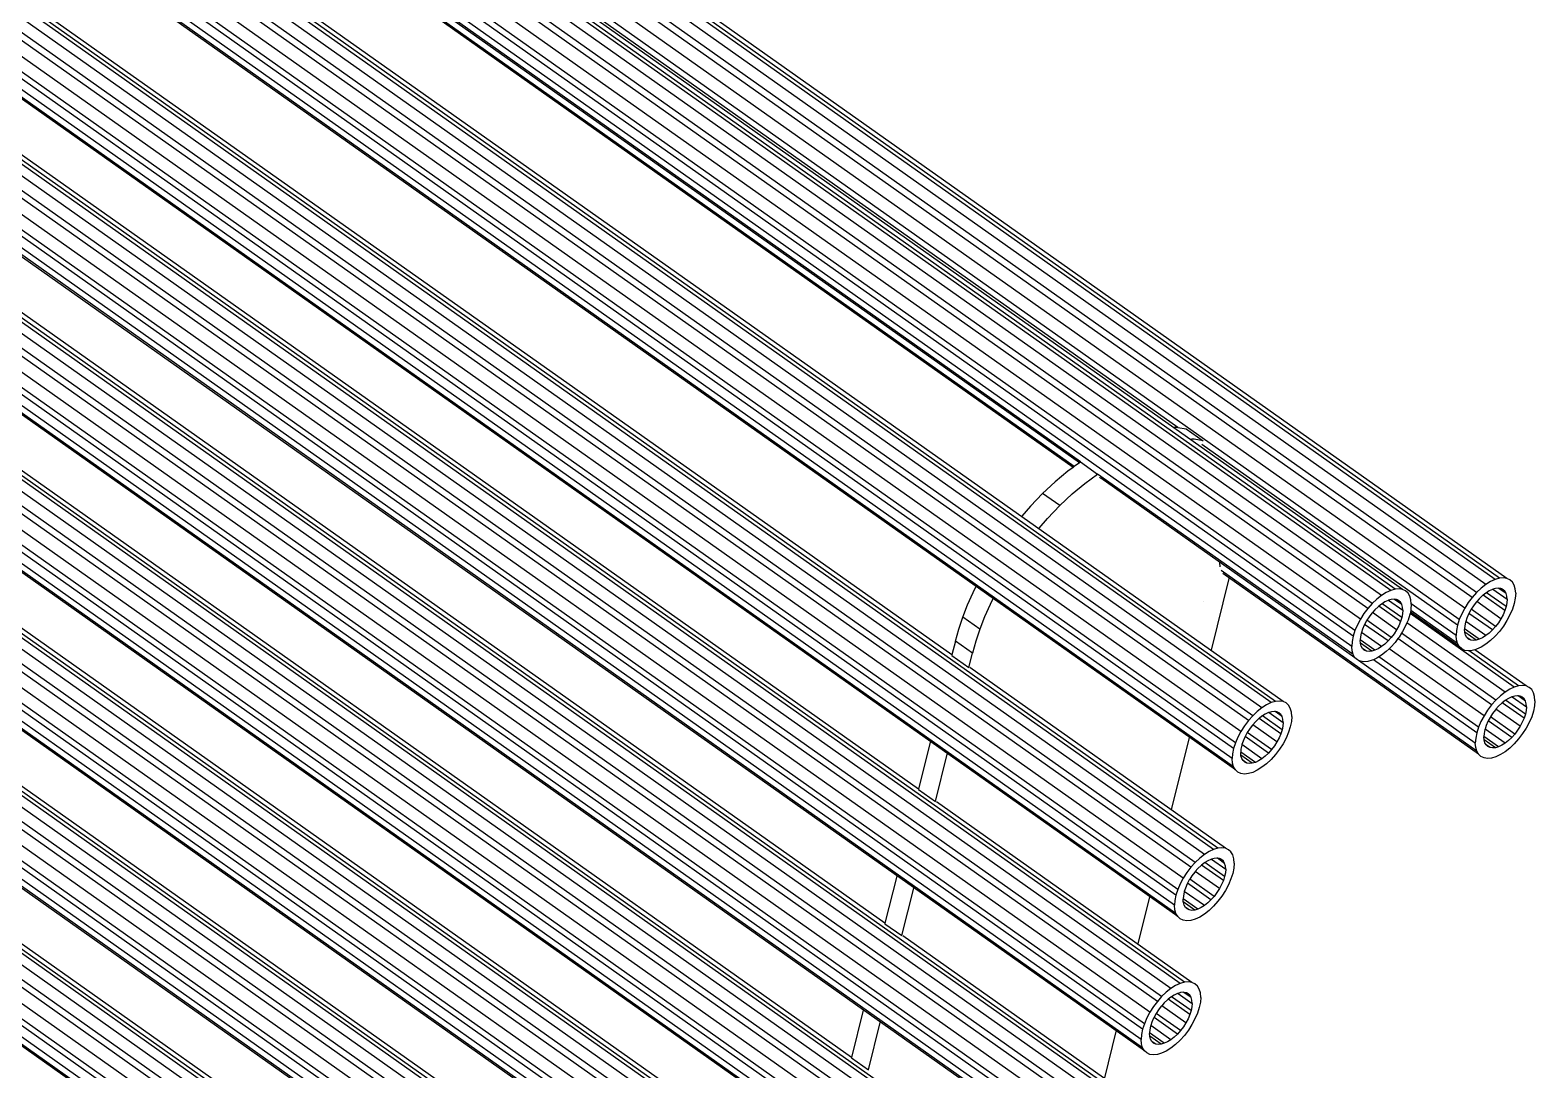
# Model space of a CAD drawing. Header units: millimetres. Extents: x 3440 to 9380, y -3644 to 556.
# Drawn here: x 8384.1 to 8636.1, y -1758.9 to -1584.8 of the extents above; entities that cross this region are included whole.
import ezdxf

# ---------------------------------------------------------------- set-up
doc = ezdxf.new("R2010")
doc.units = ezdxf.units.MM

msp = doc.modelspace()

# ---------------------------------------------------------------- linework, layer by layer
for p, q in [((8611.96, -1678.61), (7413.86, -831.43)), ((8612.68, -1678.4), (7414.59, -831.22)), ((8613.94, -1678.42), (7415.85, -831.24)), ((8627.88, -1677.61), (7429.79, -830.43)), ((8629.43, -1676.76), (7431.33, -829.58)), ((8630.15, -1676.55), (7432.06, -829.37)), ((8631.41, -1676.58), (7433.32, -829.4)), ((8608.87, -1680.79), (7410.78, -833.61)), ((8610.41, -1679.45), (7412.32, -832.27)), ((8625.62, -1679.76), (7427.52, -832.58)), ((8626.34, -1678.94), (7428.25, -831.76)), ((8606.88, -1683.41), (7408.79, -836.23)), ((8608.15, -1681.6), (7410.05, -834.42)), ((8623.44, -1683.48), (7425.34, -836.3)), ((8624.35, -1681.57), (7426.26, -834.39)), ((8605.67, -1686.26), (7407.57, -839.08)), ((8605.96, -1685.33), (7407.87, -838.15)), ((8605.42, -1687.98), (7407.33, -840.8)), ((8590.39, -1698.24), (7392.3, -851.06)), ((8591.94, -1697.39), (7393.84, -850.21)), ((8592.66, -1697.18), (7394.57, -850)), ((8593.92, -1697.21), (7395.83, -850.03)), ((8588.13, -1700.39), (7390.03, -853.21)), ((8588.85, -1699.57), (7390.76, -852.39)), ((8586.86, -1702.2), (7388.77, -855.02)), ((8585.65, -1705.05), (7387.55, -857.87)), ((8585.94, -1704.11), (7387.85, -856.93)), ((8585.4, -1706.76), (7387.31, -859.58)), ((8585.65, -1708.13), (7387.55, -860.95)), ((8585.94, -1708.64), (7387.85, -861.46)), ((8580.75, -1722.81), (7382.66, -875.63)), ((8582.29, -1721.96), (7384.2, -874.79)), ((8583.02, -1721.75), (7384.92, -874.57)), ((8578.48, -1724.96), (7380.39, -877.78)), ((8579.21, -1724.15), (7381.12, -876.97)), ((8576.3, -1728.68), (7378.21, -881.5)), ((8577.22, -1726.77), (7379.13, -879.59)), ((8575.76, -1731.33), (7377.67, -884.15)), ((8576, -1729.62), (7377.91, -882.44)), ((8576, -1732.7), (7377.91, -885.52)), ((8576.3, -1733.21), (7378.21, -886.04)), ((8577.41, -1744.22), (7379.32, -897.04)), ((8573.6, -1746.61), (7375.51, -899.43)), ((8575.15, -1745.28), (7377.05, -898.1)), ((8576.69, -1744.43), (7378.59, -897.25)), ((8571.62, -1749.23), (7373.52, -902.05)), ((8572.88, -1747.42), (7374.79, -900.24)), ((8570.7, -1751.15), (7372.6, -903.97)), ((8570.15, -1753.8), (7372.06, -906.62)), ((8570.4, -1752.08), (7372.3, -904.9)), ((8570.4, -1755.17), (7372.3, -907.99)), ((8570.7, -1755.68), (7372.6, -908.5)), ((8571.08, -1766.89), (7372.99, -919.71)), ((8571.81, -1766.68), (7373.71, -919.5)), ((8568, -1769.08), (7369.9, -921.9)), ((8569.54, -1767.74), (7371.45, -920.56)), ((8566.01, -1771.7), (7367.92, -924.52)), ((8567.27, -1769.89), (7369.18, -922.71)), ((8565.09, -1773.61), (7367, -926.43)), ((8564.55, -1776.26), (7366.45, -929.08)), ((8564.79, -1774.55), (7366.7, -927.37)), ((8564.79, -1777.63), (7366.7, -930.45)), ((8565.09, -1778.14), (7367, -930.96)), ((8565.48, -1789.36), (7367.38, -942.18)), ((8566.2, -1789.15), (7368.11, -941.97)), ((8562.39, -1791.54), (7364.3, -944.36)), ((8563.93, -1790.2), (7365.84, -943.02)), ((8560.4, -1794.16), (7362.31, -946.98)), ((8561.67, -1792.35), (7363.57, -945.17)), ((8559.19, -1797.01), (7361.09, -949.83)), ((8559.49, -1796.08), (7361.39, -948.9)), ((8558.94, -1798.73), (7360.85, -951.55)), ((8559.19, -1800.1), (7361.09, -952.92)), ((8559.49, -1800.61), (7361.39, -953.43)), ((8559.87, -1811.82), (7361.78, -964.64)), ((8560.59, -1811.61), (7362.5, -964.43)), ((8556.78, -1814), (7358.69, -966.82)), ((8558.33, -1812.67), (7360.23, -965.49)), ((8554.8, -1816.63), (7356.7, -969.45)), ((8556.06, -1814.82), (7357.97, -967.64)), ((8553.58, -1819.48), (7355.49, -972.3)), ((8553.88, -1818.54), (7355.79, -971.36)), ((8553.33, -1821.19), (7355.24, -974.01)), ((8553.58, -1822.56), (7355.49, -975.38)), ((8553.88, -1823.07), (7355.79, -975.89)), ((8554.26, -1834.29), (7356.17, -987.11)), ((8554.99, -1834.07), (7356.89, -986.9)), ((8550.45, -1837.28), (7352.36, -990.1)), ((8551.18, -1836.47), (7353.09, -989.29)), ((8552.72, -1835.13), (7354.63, -987.95)), ((8549.19, -1839.09), (7351.1, -991.91)), ((8547.97, -1841.94), (7349.88, -994.76)), ((8548.27, -1841), (7350.18, -993.82)), ((8547.73, -1843.66), (7349.64, -996.48)), ((8547.97, -1845.03), (7349.88, -997.85)), ((8548.27, -1845.54), (7350.18, -998.36)), ((8547.12, -1857.6), (7349.02, -1010.42)), ((8548.66, -1856.75), (7350.56, -1009.57)), ((8549.38, -1856.54), (7351.29, -1009.36)), ((8544.85, -1859.74), (7346.76, -1012.56)), ((8545.57, -1858.93), (7347.48, -1011.75)), ((8543.59, -1861.56), (7345.49, -1014.38)), ((8542.37, -1864.4), (7344.27, -1017.22)), ((8542.67, -1863.47), (7344.57, -1016.29)), ((8542.12, -1866.12), (7344.03, -1018.94)), ((8542.37, -1867.49), (7344.27, -1020.31)), ((8542.67, -1868), (7344.57, -1020.82)), ((8576.29, -1651.29), (8210.22, -1392.44)), ((8560.03, -1657.08), (8192.75, -1397.38)), ((8559.82, -1657.23), (8193.28, -1398.1)), ((8558.97, -1657.86), (8213.45, -1413.54)), ((8558.76, -1658.01), (8213.75, -1414.05)), ((8538.48, -1689.39), (8171.37, -1429.8)), ((8532.88, -1711.86), (8165.76, -1452.27)), ((8527.27, -1734.32), (8160.15, -1474.73)), ((8521.66, -1756.79), (8154.55, -1497.2)), ((8516.06, -1779.25), (8148.94, -1519.66)), ((8510.45, -1801.71), (8143.34, -1542.13)), ((8504.85, -1824.18), (8137.73, -1564.59)), ((8575.72, -1651.27), (8576.18, -1651.27)), ((8576.18, -1651.27), (8576.29, -1651.29)), ((8576.29, -1651.29), (8577.69, -1651.52)), ((8577.69, -1651.52), (8580.54, -1653.53)), ((8579.03, -1653.29), (8578.58, -1653.29)), ((8580.54, -1653.53), (8579.03, -1653.29)), ((8623.14, -1684.42), (8580.35, -1654.16)), ((8558.76, -1658.01), (8557.89, -1658.65)), ((8558.97, -1657.86), (8558.76, -1658.01)), ((8559.82, -1657.23), (8558.97, -1657.86)), ((8560.03, -1657.08), (8559.82, -1657.23)), ((8560.03, -1657.08), (8562.88, -1659.1)), ((8555.76, -1660.43), (8553.67, -1662.39)), ((8557.89, -1658.65), (8555.76, -1660.43)), ((8560.74, -1660.67), (8562.88, -1659.1)), ((8605.67, -1689.35), (8562.88, -1659.1)), ((8563.18, -1659.6), (8563.26, -1659.68)), ((8563.26, -1659.68), (8563.32, -1659.75)), ((8563.32, -1659.75), (8563.41, -1659.82)), ((8605.96, -1689.86), (8563.41, -1659.82)), ((8553.67, -1662.39), (8551.65, -1664.51)), ((8556.53, -1664.4), (8553.67, -1662.39)), ((8556.53, -1664.4), (8558.61, -1662.44)), ((8558.61, -1662.44), (8560.74, -1660.67)), ((8551.65, -1664.51), (8550.21, -1666.17)), ((8554.5, -1666.53), (8556.53, -1664.4)), ((8553.07, -1668.19), (8554.5, -1666.53)), ((8583.39, -1674.63), (8583.33, -1673.94)), ((8626.36, -1705.51), (8583.57, -1675.26)), ((8542.01, -1678.93), (8542.47, -1677.99)), ((8581.93, -1688.6), (8584.92, -1676.6)), ((8626.66, -1706.03), (8583.87, -1675.77)), ((8627.88, -1677.61), (8627.1, -1678.22)), ((8628.66, -1677.12), (8627.88, -1677.61)), ((8629.43, -1676.76), (8628.66, -1677.12)), ((8630.15, -1676.55), (8629.43, -1676.76)), ((8630.82, -1676.49), (8630.15, -1676.55)), ((8631.41, -1676.58), (8630.82, -1676.49)), ((8631.92, -1676.81), (8631.41, -1676.58)), ((8632.33, -1677.19), (8631.92, -1676.81)), ((8632.63, -1677.7), (8632.33, -1677.19)), ((8632.81, -1678.33), (8632.63, -1677.7)), ((8541.09, -1681.01), (8542.01, -1678.93)), ((8545.33, -1680.01), (8544.86, -1680.95)), ((8580.61, -1680.44), (8580.6, -1680.47)), ((8609.63, -1680.07), (8608.87, -1680.79)), ((8610.41, -1679.45), (8609.63, -1680.07)), ((8611.19, -1678.96), (8610.41, -1679.45)), ((8610.97, -1680.53), (8610.51, -1680.82)), ((8611.51, -1680.28), (8610.97, -1680.53)), ((8611.96, -1678.61), (8611.19, -1678.96)), ((8611.61, -1680.25), (8611.51, -1680.28)), ((8612.03, -1680.12), (8611.61, -1680.25)), ((8611.61, -1680.25), (8613.98, -1681.92)), ((8612.68, -1678.4), (8611.96, -1678.61)), ((8612.51, -1680.08), (8612.03, -1680.12)), ((8612.6, -1680.09), (8612.51, -1680.08)), ((8613.8, -1680.95), (8612.6, -1680.09)), ((8612.93, -1680.14), (8612.6, -1680.09)), ((8613.35, -1678.33), (8612.68, -1678.4)), ((8613.04, -1680.19), (8612.93, -1680.14)), ((8613.59, -1680.58), (8613.04, -1680.19)), ((8613.3, -1680.31), (8613.04, -1680.19)), ((8613.59, -1680.58), (8613.3, -1680.31)), ((8613.94, -1678.42), (8613.35, -1678.33)), ((8613.8, -1680.95), (8613.59, -1680.58)), ((8614.45, -1678.66), (8613.94, -1678.42)), ((8614.86, -1679.03), (8614.45, -1678.66)), ((8615.16, -1679.55), (8614.86, -1679.03)), ((8615.34, -1680.18), (8615.16, -1679.55)), ((8615.4, -1680.83), (8615.34, -1680.18)), ((8624.95, -1680.64), (8624.35, -1681.57)), ((8625.62, -1679.76), (8624.95, -1680.64)), ((8626.34, -1678.94), (8625.62, -1679.76)), ((8626.26, -1680.57), (8625.79, -1681.2)), ((8626.35, -1680.47), (8626.26, -1680.57)), ((8627.1, -1678.22), (8626.34, -1678.94)), ((8626.78, -1679.99), (8626.35, -1680.47)), ((8630.4, -1683.34), (8626.35, -1680.47)), ((8627.33, -1679.47), (8626.78, -1679.99)), ((8627.42, -1679.4), (8627.33, -1679.47)), ((8627.88, -1679.04), (8627.42, -1679.4)), ((8631.06, -1681.97), (8627.42, -1679.4)), ((8627.98, -1678.98), (8627.88, -1679.04)), ((8628.44, -1678.68), (8627.98, -1678.98)), ((8631.27, -1681.31), (8627.98, -1678.98)), ((8628.98, -1678.43), (8628.44, -1678.68)), ((8629.08, -1678.4), (8628.98, -1678.43)), ((8629.5, -1678.28), (8629.08, -1678.4)), ((8629.08, -1678.4), (8631.45, -1680.08)), ((8629.98, -1678.23), (8629.5, -1678.28)), ((8630.07, -1678.25), (8629.98, -1678.23)), ((8631.27, -1679.1), (8630.07, -1678.25)), ((8630.4, -1678.3), (8630.07, -1678.25)), ((8630.51, -1678.34), (8630.4, -1678.3)), ((8631.06, -1678.74), (8630.51, -1678.34)), ((8630.77, -1678.47), (8630.51, -1678.34)), ((8631.06, -1678.74), (8630.77, -1678.47)), ((8631.27, -1679.1), (8631.06, -1678.74)), ((8631.4, -1679.55), (8631.27, -1679.1)), ((8631.4, -1680.67), (8631.27, -1681.31)), ((8631.45, -1680.08), (8631.4, -1679.55)), ((8631.45, -1680.08), (8631.4, -1680.67)), ((8632.81, -1679.9), (8632.63, -1680.79)), ((8632.88, -1679.07), (8632.81, -1678.33)), ((8632.88, -1679.07), (8632.81, -1679.9)), ((8539.61, -1685.1), (8540.29, -1683.07)), ((8540.29, -1683.07), (8541.09, -1681.01)), ((8543.14, -1685.08), (8540.29, -1683.07)), ((8543.95, -1683.02), (8543.14, -1685.08)), ((8544.86, -1680.95), (8543.95, -1683.02)), ((8607.48, -1682.48), (8606.88, -1683.41)), ((8608.15, -1681.6), (8607.48, -1682.48)), ((8608.32, -1683.04), (8607.96, -1683.6)), ((8608.87, -1680.79), (8608.15, -1681.6)), ((8608.79, -1682.41), (8608.32, -1683.04)), ((8608.88, -1682.32), (8608.79, -1682.41)), ((8609.31, -1681.83), (8608.88, -1682.32)), ((8612.93, -1685.18), (8608.88, -1682.32)), ((8609.86, -1681.32), (8609.31, -1681.83)), ((8609.95, -1681.24), (8609.86, -1681.32)), ((8610.41, -1680.88), (8609.95, -1681.24)), ((8613.59, -1683.82), (8609.95, -1681.24)), ((8610.51, -1680.82), (8610.41, -1680.88)), ((8613.8, -1683.15), (8610.51, -1680.82)), ((8613.8, -1683.15), (8613.59, -1683.82)), ((8613.93, -1681.4), (8613.8, -1680.95)), ((8613.93, -1682.51), (8613.8, -1683.15)), ((8613.98, -1681.92), (8613.93, -1681.4)), ((8613.98, -1681.92), (8613.93, -1682.51)), ((8615.16, -1682.63), (8614.86, -1683.57)), ((8615.2, -1682.44), (8615.16, -1682.63)), ((8615.24, -1682.22), (8615.2, -1682.44)), ((8632.65, -1694.78), (8615.2, -1682.44)), ((8615.3, -1681.96), (8615.24, -1682.22)), ((8623.44, -1688.01), (8615.24, -1682.22)), ((8615.34, -1681.74), (8615.3, -1681.96)), ((8623.14, -1687.5), (8615.3, -1681.96)), ((8615.4, -1680.92), (8615.34, -1681.74)), ((8622.89, -1686.13), (8615.4, -1680.83)), ((8615.4, -1680.92), (8615.4, -1680.83)), ((8623.84, -1682.52), (8623.44, -1683.48)), ((8624.35, -1681.57), (8623.84, -1682.52)), ((8625, -1682.55), (8624.71, -1683.23)), ((8625.06, -1682.44), (8625, -1682.55)), ((8625.36, -1681.86), (8625.06, -1682.44)), ((8628.98, -1685.21), (8625.06, -1682.44)), ((8625.43, -1681.75), (8625.36, -1681.86)), ((8625.79, -1681.2), (8625.43, -1681.75)), ((8629.5, -1684.63), (8625.43, -1681.75)), ((8630.77, -1682.66), (8630.4, -1683.34)), ((8631.06, -1681.97), (8630.77, -1682.66)), ((8631.27, -1681.31), (8631.06, -1681.97)), ((8631.92, -1682.68), (8631.41, -1683.64)), ((8632.33, -1681.72), (8631.92, -1682.68)), ((8632.63, -1680.79), (8632.33, -1681.72)), ((8539.06, -1687.1), (8539.61, -1685.1)), ((8543.14, -1685.08), (8542.46, -1687.12)), ((8605.96, -1685.33), (8605.67, -1686.26)), ((8606.37, -1684.37), (8605.96, -1685.33)), ((8606.88, -1683.41), (8606.37, -1684.37)), ((8607.02, -1685.74), (8606.89, -1686.38)), ((8607.06, -1685.64), (8607.02, -1685.74)), ((8607.24, -1685.07), (8607.06, -1685.64)), ((8610.41, -1688.01), (8607.06, -1685.64)), ((8607.53, -1684.39), (8607.24, -1685.07)), ((8607.59, -1684.28), (8607.53, -1684.39)), ((8607.89, -1683.71), (8607.59, -1684.28)), ((8611.51, -1687.06), (8607.59, -1684.28)), ((8607.96, -1683.6), (8607.89, -1683.71)), ((8612.03, -1686.48), (8607.96, -1683.6)), ((8612.93, -1685.18), (8612.51, -1685.85)), ((8613.3, -1684.5), (8612.93, -1685.18)), ((8613.59, -1683.82), (8613.3, -1684.5)), ((8613.94, -1685.48), (8613.75, -1685.78)), ((8614.45, -1684.52), (8613.94, -1685.48)), ((8614.67, -1684), (8614.45, -1684.52)), ((8614.86, -1683.57), (8614.67, -1684)), ((8631.11, -1695.62), (8614.67, -1684)), ((8622.95, -1685.31), (8622.89, -1686.13)), ((8623.14, -1684.42), (8622.95, -1685.31)), ((8623.44, -1683.48), (8623.14, -1684.42)), ((8624.36, -1684.53), (8624.32, -1685.03)), ((8626.78, -1686.77), (8624.32, -1685.03)), ((8624.32, -1685.03), (8624.32, -1685.12)), ((8624.35, -1685.57), (8624.32, -1685.12)), ((8626.26, -1686.92), (8624.35, -1685.57)), ((8624.36, -1685.65), (8624.35, -1685.57)), ((8624.49, -1683.9), (8624.36, -1684.53)), ((8624.49, -1686.1), (8624.36, -1685.65)), ((8624.53, -1683.79), (8624.49, -1683.9)), ((8624.71, -1683.23), (8624.53, -1683.79)), ((8627.88, -1686.17), (8624.53, -1683.79)), ((8628.44, -1685.73), (8627.88, -1686.17)), ((8628.98, -1685.21), (8628.44, -1685.73)), ((8629.5, -1684.63), (8628.98, -1685.21)), ((8630.15, -1685.45), (8629.43, -1686.26)), ((8629.98, -1684), (8629.5, -1684.63)), ((8630.4, -1683.34), (8629.98, -1684)), ((8630.82, -1684.56), (8630.15, -1685.45)), ((8631.41, -1683.64), (8630.82, -1684.56)), ((8539.06, -1687.1), (8538.48, -1689.39)), ((8541.91, -1689.11), (8539.06, -1687.1)), ((8542.46, -1687.12), (8541.91, -1689.11)), ((8605.48, -1687.15), (8605.42, -1687.98)), ((8605.48, -1688.71), (8605.42, -1687.98)), ((8605.67, -1686.26), (8605.48, -1687.15)), ((8606.89, -1686.38), (8606.85, -1686.88)), ((8609.31, -1688.62), (8606.85, -1686.88)), ((8606.85, -1686.88), (8606.85, -1686.97)), ((8606.88, -1687.42), (8606.85, -1686.97)), ((8608.79, -1688.77), (8606.88, -1687.42)), ((8606.89, -1687.49), (8606.88, -1687.42)), ((8607.02, -1687.95), (8606.89, -1687.49)), ((8607.24, -1688.31), (8607.02, -1687.95)), ((8610.41, -1688.01), (8609.86, -1688.36)), ((8610.97, -1687.57), (8610.41, -1688.01)), ((8611.51, -1687.06), (8610.97, -1687.57)), ((8612.03, -1686.48), (8611.51, -1687.06)), ((8611.96, -1688.1), (8611.69, -1688.35)), ((8612.68, -1687.29), (8611.96, -1688.1)), ((8612.51, -1685.85), (8612.03, -1686.48)), ((8613.15, -1686.67), (8612.68, -1687.29)), ((8613.35, -1686.41), (8613.15, -1686.67)), ((8628.84, -1697.77), (8613.15, -1686.67)), ((8613.75, -1685.78), (8613.35, -1686.41)), ((8629.56, -1696.96), (8613.75, -1685.78)), ((8622.95, -1686.87), (8622.89, -1686.13)), ((8623.14, -1687.5), (8622.95, -1686.87)), ((8623.44, -1688.01), (8623.14, -1687.5)), ((8623.84, -1688.39), (8623.44, -1688.01)), ((8624.71, -1686.47), (8624.49, -1686.1)), ((8625, -1686.74), (8624.71, -1686.47)), ((8625.36, -1686.91), (8624.71, -1686.47)), ((8625.36, -1686.91), (8625, -1686.74)), ((8625.79, -1686.97), (8625.36, -1686.91)), ((8626.26, -1686.92), (8625.79, -1686.97)), ((8626.78, -1686.77), (8626.26, -1686.92)), ((8627.1, -1688.08), (8626.34, -1688.44)), ((8627.33, -1686.52), (8626.78, -1686.77)), ((8627.88, -1687.59), (8627.1, -1688.08)), ((8627.88, -1686.17), (8627.33, -1686.52)), ((8628.66, -1686.98), (8627.88, -1687.59)), ((8629.43, -1686.26), (8628.66, -1686.98)), ((8538.48, -1689.39), (8538.46, -1689.48)), ((8538.46, -1689.48), (8541.31, -1691.48)), ((8541.31, -1691.48), (8541.91, -1689.11)), ((8605.67, -1689.35), (8605.48, -1688.71)), ((8605.96, -1689.86), (8605.67, -1689.35)), ((8606.37, -1690.24), (8605.96, -1689.86)), ((8606.58, -1690.33), (8606.37, -1690.24)), ((8626.12, -1704.15), (8606.58, -1690.33)), ((8606.88, -1690.47), (8606.58, -1690.33)), ((8607.48, -1690.56), (8606.88, -1690.47)), ((8607.53, -1688.58), (8607.24, -1688.31)), ((8607.89, -1688.75), (8607.24, -1688.31)), ((8608.15, -1690.5), (8607.48, -1690.56)), ((8607.89, -1688.75), (8607.53, -1688.58)), ((8608.32, -1688.81), (8607.89, -1688.75)), ((8608.87, -1690.28), (8608.15, -1690.5)), ((8608.79, -1688.77), (8608.32, -1688.81)), ((8609.31, -1688.62), (8608.79, -1688.77)), ((8609.06, -1690.2), (8608.87, -1690.28)), ((8609.63, -1689.93), (8609.06, -1690.2)), ((8626.36, -1702.43), (8609.06, -1690.2)), ((8609.86, -1688.36), (8609.31, -1688.62)), ((8609.99, -1689.71), (8609.63, -1689.93)), ((8610.41, -1689.44), (8609.99, -1689.71)), ((8626.66, -1701.49), (8609.99, -1689.71)), ((8611.19, -1688.82), (8610.41, -1689.44)), ((8611.69, -1688.35), (8611.19, -1688.82)), ((8627.58, -1699.58), (8611.69, -1688.35)), ((8624.35, -1688.63), (8623.84, -1688.39)), ((8624.95, -1688.71), (8624.35, -1688.63)), ((8625.08, -1688.7), (8624.95, -1688.71)), ((8625.62, -1688.65), (8625.08, -1688.7)), ((8633.37, -1694.56), (8625.08, -1688.7)), ((8626.06, -1688.52), (8625.62, -1688.65)), ((8626.34, -1688.44), (8626.06, -1688.52)), ((8634.64, -1694.59), (8626.06, -1688.52)), ((8584.28, -1721.78), (8541.49, -1691.52)), ((8631.11, -1695.62), (8630.33, -1696.24)), ((8631.89, -1695.13), (8631.11, -1695.62)), ((8632.65, -1694.78), (8631.89, -1695.13)), ((8633.37, -1694.56), (8632.65, -1694.78)), ((8634.04, -1694.5), (8633.37, -1694.56)), ((8634.64, -1694.59), (8634.04, -1694.5)), ((8635.15, -1694.83), (8634.64, -1694.59)), ((8635.56, -1695.2), (8635.15, -1694.83)), ((8635.85, -1695.72), (8635.56, -1695.2)), ((8636.04, -1696.35), (8635.85, -1695.72)), ((8590.39, -1698.24), (8589.61, -1698.85)), ((8591.17, -1697.75), (8590.39, -1698.24)), ((8591.94, -1697.39), (8591.17, -1697.75)), ((8592.66, -1697.18), (8591.94, -1697.39)), ((8593.33, -1697.12), (8592.66, -1697.18)), ((8593.92, -1697.21), (8593.33, -1697.12)), ((8594.43, -1697.44), (8593.92, -1697.21)), ((8594.84, -1697.82), (8594.43, -1697.44)), ((8595.14, -1698.33), (8594.84, -1697.82)), ((8595.32, -1698.96), (8595.14, -1698.33)), ((8628.84, -1697.77), (8628.17, -1698.65)), ((8629.56, -1696.96), (8628.84, -1697.77)), ((8630.33, -1696.24), (8629.56, -1696.96)), ((8630.01, -1698), (8629.57, -1698.49)), ((8630.55, -1697.49), (8630.01, -1698)), ((8630.64, -1697.41), (8630.55, -1697.49)), ((8631.11, -1697.05), (8630.64, -1697.41)), ((8634.28, -1699.99), (8630.64, -1697.41)), ((8631.2, -1696.99), (8631.11, -1697.05)), ((8631.66, -1696.7), (8631.2, -1696.99)), ((8634.5, -1699.32), (8631.2, -1696.99)), ((8632.21, -1696.44), (8631.66, -1696.7)), ((8632.3, -1696.42), (8632.21, -1696.44)), ((8632.73, -1696.29), (8632.3, -1696.42)), ((8632.3, -1696.42), (8634.67, -1698.09)), ((8633.2, -1696.25), (8632.73, -1696.29)), ((8633.29, -1696.26), (8633.2, -1696.25)), ((8634.5, -1697.12), (8633.29, -1696.26)), ((8633.63, -1696.31), (8633.29, -1696.26)), ((8633.73, -1696.36), (8633.63, -1696.31)), ((8634.28, -1696.75), (8633.73, -1696.36)), ((8633.99, -1696.48), (8633.73, -1696.36)), ((8634.28, -1696.75), (8633.99, -1696.48)), ((8634.5, -1697.12), (8634.28, -1696.75)), ((8634.63, -1697.57), (8634.5, -1697.12)), ((8634.67, -1698.09), (8634.63, -1697.57)), ((8634.67, -1698.09), (8634.63, -1698.68)), ((8636.04, -1697.91), (8635.85, -1698.8)), ((8636.1, -1697.09), (8636.04, -1696.35)), ((8636.1, -1697.09), (8636.04, -1697.91)), ((8588.13, -1700.39), (8587.46, -1701.27)), ((8588.85, -1699.57), (8588.13, -1700.39)), ((8589.61, -1698.85), (8588.85, -1699.57)), ((8589.29, -1700.62), (8588.86, -1701.1)), ((8589.83, -1700.1), (8589.29, -1700.62)), ((8589.93, -1700.03), (8589.83, -1700.1)), ((8590.39, -1699.67), (8589.93, -1700.03)), ((8593.57, -1702.6), (8589.93, -1700.03)), ((8590.49, -1699.61), (8590.39, -1699.67)), ((8590.95, -1699.31), (8590.49, -1699.61)), ((8593.78, -1701.94), (8590.49, -1699.61)), ((8591.49, -1699.06), (8590.95, -1699.31)), ((8591.59, -1699.03), (8591.49, -1699.06)), ((8592.01, -1698.91), (8591.59, -1699.03)), ((8591.59, -1699.03), (8593.96, -1700.71)), ((8592.49, -1698.86), (8592.01, -1698.91)), ((8592.58, -1698.88), (8592.49, -1698.86)), ((8593.78, -1699.73), (8592.58, -1698.88)), ((8592.91, -1698.93), (8592.58, -1698.88)), ((8593.02, -1698.97), (8592.91, -1698.93)), ((8593.57, -1699.37), (8593.02, -1698.97)), ((8593.28, -1699.1), (8593.02, -1698.97)), ((8593.57, -1699.37), (8593.28, -1699.1)), ((8593.78, -1699.73), (8593.57, -1699.37)), ((8593.91, -1700.18), (8593.78, -1699.73)), ((8593.96, -1700.71), (8593.91, -1700.18)), ((8593.96, -1700.71), (8593.91, -1701.3)), ((8595.32, -1700.53), (8595.14, -1701.42)), ((8595.38, -1699.7), (8595.32, -1698.96)), ((8595.38, -1699.7), (8595.32, -1700.53)), ((8627.07, -1700.54), (8626.66, -1701.49)), ((8627.58, -1699.58), (8627.07, -1700.54)), ((8628.17, -1698.65), (8627.58, -1699.58)), ((8628.22, -1700.56), (8627.93, -1701.24)), ((8628.28, -1700.45), (8628.22, -1700.56)), ((8628.59, -1699.88), (8628.28, -1700.45)), ((8632.21, -1703.23), (8628.28, -1700.45)), ((8628.65, -1699.77), (8628.59, -1699.88)), ((8629.01, -1699.21), (8628.65, -1699.77)), ((8632.73, -1702.65), (8628.65, -1699.77)), ((8629.49, -1698.58), (8629.01, -1699.21)), ((8629.57, -1698.49), (8629.49, -1698.58)), ((8633.63, -1701.35), (8629.57, -1698.49)), ((8633.99, -1700.67), (8633.63, -1701.35)), ((8634.28, -1699.99), (8633.99, -1700.67)), ((8634.5, -1699.32), (8634.28, -1699.99)), ((8634.63, -1698.68), (8634.5, -1699.32)), ((8635.15, -1700.69), (8634.64, -1701.65)), ((8635.56, -1699.74), (8635.15, -1700.69)), ((8635.85, -1698.8), (8635.56, -1699.74)), ((8575.27, -1715.28), (8578.26, -1703.3)), ((8586.35, -1703.15), (8585.94, -1704.11)), ((8586.86, -1702.2), (8586.35, -1703.15)), ((8587.46, -1701.27), (8586.86, -1702.2)), ((8587.51, -1703.18), (8587.22, -1703.86)), ((8587.57, -1703.07), (8587.51, -1703.18)), ((8587.87, -1702.49), (8587.57, -1703.07)), ((8591.49, -1705.84), (8587.57, -1703.07)), ((8587.94, -1702.38), (8587.87, -1702.49)), ((8588.3, -1701.83), (8587.94, -1702.38)), ((8592.01, -1705.26), (8587.94, -1702.38)), ((8588.77, -1701.2), (8588.3, -1701.83)), ((8588.86, -1701.1), (8588.77, -1701.2)), ((8592.91, -1703.97), (8588.86, -1701.1)), ((8593.28, -1703.29), (8592.91, -1703.97)), ((8593.57, -1702.6), (8593.28, -1703.29)), ((8593.78, -1701.94), (8593.57, -1702.6)), ((8593.91, -1701.3), (8593.78, -1701.94)), ((8594.43, -1703.31), (8593.92, -1704.27)), ((8594.84, -1702.35), (8594.43, -1703.31)), ((8595.14, -1701.42), (8594.84, -1702.35)), ((8626.18, -1703.32), (8626.12, -1704.15)), ((8626.36, -1702.43), (8626.18, -1703.32)), ((8626.66, -1701.49), (8626.36, -1702.43)), ((8627.55, -1703.05), (8627.54, -1703.14)), ((8627.58, -1703.59), (8627.54, -1703.14)), ((8627.59, -1702.55), (8627.55, -1703.05)), ((8630.01, -1704.79), (8627.55, -1703.05)), ((8627.72, -1701.91), (8627.59, -1702.55)), ((8627.75, -1701.81), (8627.72, -1701.91)), ((8627.93, -1701.24), (8627.75, -1701.81)), ((8631.11, -1704.18), (8627.75, -1701.81)), ((8632.21, -1703.23), (8631.66, -1703.74)), ((8632.73, -1702.65), (8632.21, -1703.23)), ((8633.2, -1702.02), (8632.73, -1702.65)), ((8633.63, -1701.35), (8633.2, -1702.02)), ((8634.04, -1702.58), (8633.37, -1703.46)), ((8634.64, -1701.65), (8634.04, -1702.58)), ((8534.84, -1703.99), (8532.88, -1711.86)), ((8585.65, -1705.05), (8585.46, -1705.94)), ((8585.94, -1704.11), (8585.65, -1705.05)), ((8586.87, -1705.16), (8586.83, -1705.66)), ((8589.29, -1707.4), (8586.83, -1705.66)), ((8586.83, -1705.66), (8586.83, -1705.75)), ((8586.86, -1706.2), (8586.83, -1705.75)), ((8587, -1704.53), (8586.87, -1705.16)), ((8587.04, -1704.42), (8587, -1704.53)), ((8587.22, -1703.86), (8587.04, -1704.42)), ((8590.39, -1706.8), (8587.04, -1704.42)), ((8591.49, -1705.84), (8590.95, -1706.36)), ((8592.01, -1705.26), (8591.49, -1705.84)), ((8592.49, -1704.63), (8592.01, -1705.26)), ((8592.91, -1703.97), (8592.49, -1704.63)), ((8593.33, -1705.19), (8592.66, -1706.08)), ((8593.92, -1704.27), (8593.33, -1705.19)), ((8626.18, -1704.88), (8626.12, -1704.15)), ((8626.36, -1705.51), (8626.18, -1704.88)), ((8626.66, -1706.03), (8626.36, -1705.51)), ((8629.49, -1704.94), (8627.58, -1703.59)), ((8627.59, -1703.66), (8627.58, -1703.59)), ((8627.72, -1704.11), (8627.59, -1703.66)), ((8627.93, -1704.48), (8627.72, -1704.11)), ((8628.22, -1704.75), (8627.93, -1704.48)), ((8628.59, -1704.92), (8627.93, -1704.48)), ((8628.59, -1704.92), (8628.22, -1704.75)), ((8629.01, -1704.98), (8628.59, -1704.92)), ((8629.49, -1704.94), (8629.01, -1704.98)), ((8630.01, -1704.79), (8629.49, -1704.94)), ((8630.55, -1704.53), (8630.01, -1704.79)), ((8631.11, -1705.61), (8630.33, -1706.1)), ((8631.11, -1704.18), (8630.55, -1704.53)), ((8631.66, -1703.74), (8631.11, -1704.18)), ((8631.89, -1704.99), (8631.11, -1705.61)), ((8632.65, -1704.27), (8631.89, -1704.99)), ((8633.37, -1703.46), (8632.65, -1704.27)), ((8535.71, -1713.94), (8537.69, -1706)), ((8585.46, -1705.94), (8585.4, -1706.76)), ((8585.46, -1707.5), (8585.4, -1706.76)), ((8585.65, -1708.13), (8585.46, -1707.5)), ((8585.94, -1708.64), (8585.65, -1708.13)), ((8588.77, -1707.55), (8586.86, -1706.2)), ((8586.87, -1706.28), (8586.86, -1706.2)), ((8587, -1706.73), (8586.87, -1706.28)), ((8587.22, -1707.1), (8587, -1706.73)), ((8587.51, -1707.37), (8587.22, -1707.1)), ((8587.87, -1707.54), (8587.22, -1707.1)), ((8587.87, -1707.54), (8587.51, -1707.37)), ((8588.3, -1707.6), (8587.87, -1707.54)), ((8588.77, -1707.55), (8588.3, -1707.6)), ((8589.29, -1707.4), (8588.77, -1707.55)), ((8589.83, -1707.15), (8589.29, -1707.4)), ((8590.39, -1708.22), (8589.61, -1708.71)), ((8590.39, -1706.8), (8589.83, -1707.15)), ((8590.95, -1706.36), (8590.39, -1706.8)), ((8591.17, -1707.61), (8590.39, -1708.22)), ((8591.94, -1706.89), (8591.17, -1707.61)), ((8592.66, -1706.08), (8591.94, -1706.89)), ((8627.07, -1706.41), (8626.66, -1706.03)), ((8627.58, -1706.64), (8627.07, -1706.41)), ((8628.17, -1706.73), (8627.58, -1706.64)), ((8628.84, -1706.67), (8628.17, -1706.73)), ((8629.56, -1706.45), (8628.84, -1706.67)), ((8630.33, -1706.1), (8629.56, -1706.45)), ((8586.35, -1709.02), (8585.94, -1708.64)), ((8586.86, -1709.26), (8586.35, -1709.02)), ((8587.46, -1709.34), (8586.86, -1709.26)), ((8588.13, -1709.28), (8587.46, -1709.34)), ((8588.85, -1709.07), (8588.13, -1709.28)), ((8589.61, -1708.71), (8588.85, -1709.07)), ((8532.88, -1711.86), (8532.86, -1711.94)), ((8532.86, -1711.94), (8535.71, -1713.94)), ((8578.67, -1744.24), (8535.89, -1713.99)), ((8579.97, -1723.42), (8579.21, -1724.15)), ((8580.75, -1722.81), (8579.97, -1723.42)), ((8581.53, -1722.32), (8580.75, -1722.81)), ((8582.29, -1721.96), (8581.53, -1722.32)), ((8582.37, -1723.48), (8581.95, -1723.61)), ((8583.02, -1721.75), (8582.29, -1721.96)), ((8582.85, -1723.44), (8582.37, -1723.48)), ((8582.93, -1723.45), (8582.85, -1723.44)), ((8584.14, -1724.3), (8582.93, -1723.45)), ((8583.27, -1723.5), (8582.93, -1723.45)), ((8583.69, -1721.69), (8583.02, -1721.75)), ((8583.37, -1723.55), (8583.27, -1723.5)), ((8584.28, -1721.78), (8583.69, -1721.69)), ((8584.79, -1722.01), (8584.28, -1721.78)), ((8585.2, -1722.39), (8584.79, -1722.01)), ((8585.5, -1722.9), (8585.2, -1722.39)), ((8585.68, -1723.54), (8585.5, -1722.9)), ((8585.74, -1724.27), (8585.68, -1723.54)), ((8577.82, -1725.84), (8577.22, -1726.77)), ((8578.48, -1724.96), (8577.82, -1725.84)), ((8579.21, -1724.15), (8578.48, -1724.96)), ((8579.13, -1725.77), (8578.66, -1726.4)), ((8579.22, -1725.67), (8579.13, -1725.77)), ((8579.65, -1725.19), (8579.22, -1725.67)), ((8583.27, -1728.54), (8579.22, -1725.67)), ((8580.19, -1724.68), (8579.65, -1725.19)), ((8580.29, -1724.6), (8580.19, -1724.68)), ((8580.75, -1724.24), (8580.29, -1724.6)), ((8583.93, -1727.18), (8580.29, -1724.6)), ((8580.85, -1724.18), (8580.75, -1724.24)), ((8581.31, -1723.89), (8580.85, -1724.18)), ((8584.14, -1726.51), (8580.85, -1724.18)), ((8581.85, -1723.63), (8581.31, -1723.89)), ((8581.95, -1723.61), (8581.85, -1723.63)), ((8581.95, -1723.61), (8584.32, -1725.28)), ((8583.93, -1723.94), (8583.37, -1723.55)), ((8583.64, -1723.67), (8583.37, -1723.55)), ((8583.93, -1723.94), (8583.64, -1723.67)), ((8584.14, -1724.3), (8583.93, -1723.94)), ((8584.27, -1724.75), (8584.14, -1724.3)), ((8584.27, -1725.87), (8584.14, -1726.51)), ((8584.32, -1725.28), (8584.27, -1724.75)), ((8584.32, -1725.28), (8584.27, -1725.87)), ((8585.5, -1725.99), (8585.2, -1726.92)), ((8585.68, -1725.1), (8585.5, -1725.99)), ((8585.74, -1724.27), (8585.68, -1725.1)), ((8529.23, -1726.45), (8527.27, -1734.32)), ((8530.1, -1736.41), (8532.09, -1728.47)), ((8576.71, -1727.72), (8576.3, -1728.68)), ((8577.22, -1726.77), (8576.71, -1727.72)), ((8577.57, -1728.43), (8577.39, -1728.99)), ((8577.87, -1727.75), (8577.57, -1728.43)), ((8577.92, -1727.64), (8577.87, -1727.75)), ((8578.23, -1727.06), (8577.92, -1727.64)), ((8581.85, -1730.42), (8577.92, -1727.64)), ((8578.3, -1726.96), (8578.23, -1727.06)), ((8578.66, -1726.4), (8578.3, -1726.96)), ((8582.37, -1729.84), (8578.3, -1726.96)), ((8583.27, -1728.54), (8582.85, -1729.21)), ((8583.64, -1727.86), (8583.27, -1728.54)), ((8583.93, -1727.18), (8583.64, -1727.86)), ((8584.14, -1726.51), (8583.93, -1727.18)), ((8584.79, -1727.88), (8584.28, -1728.84)), ((8585.2, -1726.92), (8584.79, -1727.88)), ((8569.66, -1737.74), (8571.6, -1729.98)), ((8575.82, -1730.51), (8575.76, -1731.33)), ((8576, -1729.62), (8575.82, -1730.51)), ((8576.3, -1728.68), (8576, -1729.62)), ((8577.23, -1729.74), (8577.19, -1730.24)), ((8579.65, -1731.97), (8577.19, -1730.24)), ((8577.19, -1730.24), (8577.19, -1730.32)), ((8577.22, -1730.77), (8577.19, -1730.32)), ((8579.13, -1732.12), (8577.22, -1730.77)), ((8577.23, -1730.85), (8577.22, -1730.77)), ((8577.36, -1729.1), (8577.23, -1729.74)), ((8577.36, -1731.3), (8577.23, -1730.85)), ((8577.39, -1728.99), (8577.36, -1729.1)), ((8580.75, -1731.37), (8577.39, -1728.99)), ((8581.31, -1730.93), (8580.75, -1731.37)), ((8581.85, -1730.42), (8581.31, -1730.93)), ((8582.37, -1729.84), (8581.85, -1730.42)), ((8583.02, -1730.65), (8582.29, -1731.46)), ((8582.85, -1729.21), (8582.37, -1729.84)), ((8583.69, -1729.77), (8583.02, -1730.65)), ((8584.28, -1728.84), (8583.69, -1729.77)), ((8575.82, -1732.07), (8575.76, -1731.33)), ((8576, -1732.7), (8575.82, -1732.07)), ((8576.3, -1733.21), (8576, -1732.7)), ((8576.71, -1733.59), (8576.3, -1733.21)), ((8577.22, -1733.83), (8576.71, -1733.59)), ((8577.57, -1731.67), (8577.36, -1731.3)), ((8577.87, -1731.94), (8577.57, -1731.67)), ((8578.23, -1732.11), (8577.57, -1731.67)), ((8578.23, -1732.11), (8577.87, -1731.94)), ((8578.66, -1732.17), (8578.23, -1732.11)), ((8579.13, -1732.12), (8578.66, -1732.17)), ((8579.65, -1731.97), (8579.13, -1732.12)), ((8579.97, -1733.29), (8579.21, -1733.64)), ((8580.19, -1731.72), (8579.65, -1731.97)), ((8580.75, -1732.8), (8579.97, -1733.29)), ((8580.75, -1731.37), (8580.19, -1731.72)), ((8581.53, -1732.18), (8580.75, -1732.8)), ((8582.29, -1731.46), (8581.53, -1732.18)), ((8527.27, -1734.32), (8527.25, -1734.41)), ((8527.25, -1734.41), (8530.1, -1736.41)), ((8577.82, -1733.92), (8577.22, -1733.83)), ((8578.48, -1733.85), (8577.82, -1733.92)), ((8579.21, -1733.64), (8578.48, -1733.85)), ((8573.07, -1766.71), (8530.28, -1736.45)), ((8574.36, -1745.89), (8573.6, -1746.61)), ((8575.15, -1745.28), (8574.36, -1745.89)), ((8575.93, -1744.78), (8575.15, -1745.28)), ((8576.25, -1746.1), (8575.7, -1746.35)), ((8576.69, -1744.43), (8575.93, -1744.78)), ((8576.34, -1746.07), (8576.25, -1746.1)), ((8576.76, -1745.95), (8576.34, -1746.07)), ((8576.34, -1746.07), (8578.71, -1747.75)), ((8577.41, -1744.22), (8576.69, -1744.43)), ((8577.24, -1745.9), (8576.76, -1745.95)), ((8577.33, -1745.91), (8577.24, -1745.9)), ((8578.54, -1746.77), (8577.33, -1745.91)), ((8577.67, -1745.96), (8577.33, -1745.91)), ((8578.08, -1744.15), (8577.41, -1744.22)), ((8577.77, -1746.01), (8577.67, -1745.96)), ((8578.32, -1746.4), (8577.77, -1746.01)), ((8578.03, -1746.13), (8577.77, -1746.01)), ((8578.32, -1746.4), (8578.03, -1746.13)), ((8578.67, -1744.24), (8578.08, -1744.15)), ((8579.18, -1744.48), (8578.67, -1744.24)), ((8579.59, -1744.86), (8579.18, -1744.48)), ((8579.89, -1745.37), (8579.59, -1744.86)), ((8580.08, -1746), (8579.89, -1745.37)), ((8580.14, -1746.74), (8580.08, -1746)), ((8572.21, -1748.3), (8571.62, -1749.23)), ((8572.88, -1747.42), (8572.21, -1748.3)), ((8573.6, -1746.61), (8572.88, -1747.42)), ((8573.53, -1748.24), (8573.05, -1748.86)), ((8573.61, -1748.14), (8573.53, -1748.24)), ((8574.04, -1747.66), (8573.61, -1748.14)), ((8577.67, -1751.01), (8573.61, -1748.14)), ((8574.59, -1747.14), (8574.04, -1747.66)), ((8574.68, -1747.07), (8574.59, -1747.14)), ((8575.15, -1746.7), (8574.68, -1747.07)), ((8578.32, -1749.64), (8574.68, -1747.07)), ((8575.24, -1746.64), (8575.15, -1746.7)), ((8575.7, -1746.35), (8575.24, -1746.64)), ((8578.54, -1748.97), (8575.24, -1746.64)), ((8578.54, -1746.77), (8578.32, -1746.4)), ((8578.67, -1747.22), (8578.54, -1746.77)), ((8578.67, -1748.34), (8578.54, -1748.97)), ((8578.71, -1747.75), (8578.67, -1747.22)), ((8578.71, -1747.75), (8578.67, -1748.34)), ((8579.89, -1748.45), (8579.59, -1749.39)), ((8580.08, -1747.56), (8579.89, -1748.45)), ((8580.14, -1746.74), (8580.08, -1747.56)), ((8523.63, -1748.91), (8521.66, -1756.79)), ((8524.5, -1758.87), (8526.48, -1750.93)), ((8570.7, -1751.15), (8570.4, -1752.08)), ((8571.11, -1750.19), (8570.7, -1751.15)), ((8571.62, -1749.23), (8571.11, -1750.19)), ((8571.97, -1750.9), (8571.79, -1751.46)), ((8572.26, -1750.21), (8571.97, -1750.9)), ((8572.32, -1750.1), (8572.26, -1750.21)), ((8572.62, -1749.53), (8572.32, -1750.1)), ((8576.25, -1752.88), (8572.32, -1750.1)), ((8572.69, -1749.42), (8572.62, -1749.53)), ((8573.05, -1748.86), (8572.69, -1749.42)), ((8576.76, -1752.3), (8572.69, -1749.42)), ((8577.67, -1751.01), (8577.24, -1751.67)), ((8578.03, -1750.32), (8577.67, -1751.01)), ((8578.32, -1749.64), (8578.03, -1750.32)), ((8578.54, -1748.97), (8578.32, -1749.64)), ((8579.18, -1750.35), (8578.67, -1751.3)), ((8579.59, -1749.39), (8579.18, -1750.35)), ((8564.06, -1760.21), (8565.99, -1752.44)), ((8570.21, -1752.97), (8570.15, -1753.8)), ((8570.4, -1752.08), (8570.21, -1752.97)), ((8571.59, -1752.7), (8571.58, -1752.79)), ((8571.62, -1753.24), (8571.58, -1752.79)), ((8571.62, -1752.2), (8571.59, -1752.7)), ((8574.04, -1754.44), (8571.59, -1752.7)), ((8571.75, -1751.56), (8571.62, -1752.2)), ((8573.53, -1754.59), (8571.62, -1753.24)), ((8571.62, -1753.32), (8571.62, -1753.24)), ((8571.75, -1753.77), (8571.62, -1753.32)), ((8571.79, -1751.46), (8571.75, -1751.56)), ((8571.97, -1754.13), (8571.75, -1753.77)), ((8575.15, -1753.83), (8571.79, -1751.46)), ((8575.7, -1753.39), (8575.15, -1753.83)), ((8576.25, -1752.88), (8575.7, -1753.39)), ((8576.76, -1752.3), (8576.25, -1752.88)), ((8577.41, -1753.11), (8576.69, -1753.92)), ((8577.24, -1751.67), (8576.76, -1752.3)), ((8578.08, -1752.23), (8577.41, -1753.11)), ((8578.67, -1751.3), (8578.08, -1752.23)), ((8570.21, -1754.53), (8570.15, -1753.8)), ((8570.4, -1755.17), (8570.21, -1754.53)), ((8570.7, -1755.68), (8570.4, -1755.17)), ((8571.11, -1756.06), (8570.7, -1755.68)), ((8571.62, -1756.29), (8571.11, -1756.06)), ((8572.21, -1756.38), (8571.62, -1756.29)), ((8572.26, -1754.4), (8571.97, -1754.13)), ((8572.62, -1754.57), (8571.97, -1754.13)), ((8572.62, -1754.57), (8572.26, -1754.4)), ((8573.05, -1754.63), (8572.62, -1754.57)), ((8573.6, -1756.11), (8572.88, -1756.32)), ((8573.53, -1754.59), (8573.05, -1754.63)), ((8574.04, -1754.44), (8573.53, -1754.59)), ((8574.36, -1755.75), (8573.6, -1756.11)), ((8574.59, -1754.18), (8574.04, -1754.44)), ((8575.15, -1755.26), (8574.36, -1755.75)), ((8575.15, -1753.83), (8574.59, -1754.18)), ((8575.93, -1754.65), (8575.15, -1755.26)), ((8576.69, -1753.92), (8575.93, -1754.65)), ((8521.66, -1756.79), (8521.65, -1756.87)), ((8521.65, -1756.87), (8524.5, -1758.87)), ((8572.88, -1756.32), (8572.21, -1756.38))]:
    msp.add_line(p, q)

doc.saveas('drawing.dxf')
